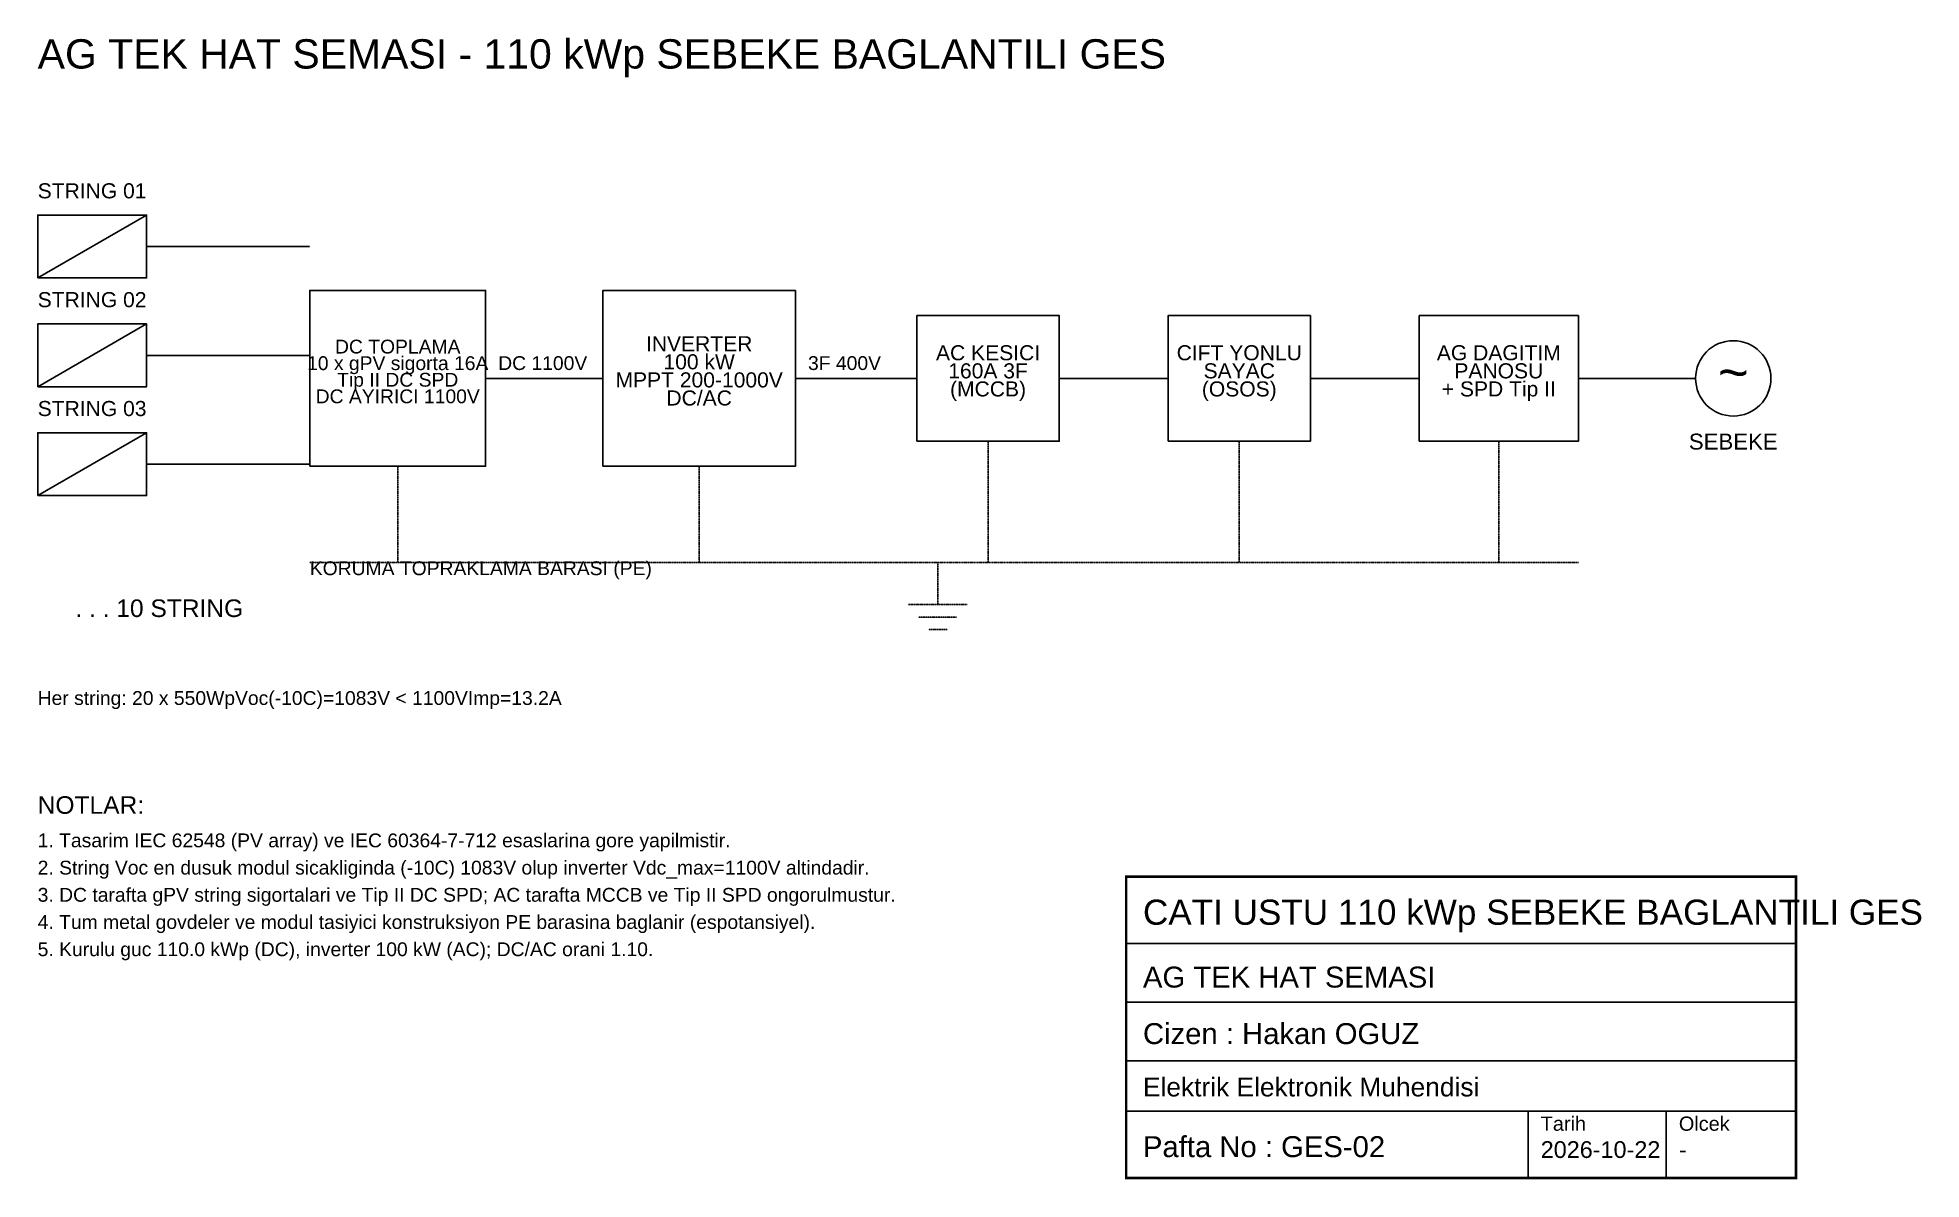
# Model space of a CAD drawing. Header units: millimetres. Extents: x 0 to 44992, y -3530 to 23737.
import ezdxf
from ezdxf.enums import TextEntityAlignment as Align

# ---------------------------------------------------------------- set-up
doc = ezdxf.new("R2010")
doc.units = ezdxf.units.MM
doc.linetypes.add('DASHDOT', pattern=[3.556, 2.54, -0.508, 0, -0.508])
doc.linetypes.add('DASHED', pattern=[1.524, 1.27, -0.254])
for name, color, linetype in [('AC_KABLO', 5, 'Continuous'), ('ANTET', 7, 'Continuous'), ('DC_KABLO', 1, 'DASHED'), ('INVERTER', 4, 'Continuous'), ('SEMA', 7, 'Continuous'), ('TOPRAKLAMA', 3, 'DASHDOT'), ('YAZI', 7, 'Continuous')]:
    doc.layers.add(name, color=color, linetype=linetype)
doc.styles.add('ANNOT', font='arial.ttf')

msp = doc.modelspace()

# ---------------------------------------------------------------- linework, layer by layer
at = {"layer": 'AC_KABLO'}
for p, q in [((18100, 15600), (21000, 15600)), ((24400, 15600), (27000, 15600)), ((30400, 15600), (33000, 15600)), ((36800, 15600), (39600, 15600))]:
    msp.add_line(p, q, dxfattribs=at)
for points in [[(21000, 14100), (24400, 14100), (24400, 17100), (21000, 17100)], [(33000, 14100), (36800, 14100), (36800, 17100), (33000, 17100)]]:
    msp.add_lwpolyline(points, close=True, dxfattribs=at)
msp.add_circle((40500, 15600), 900, dxfattribs=at)
at = {"layer": 'ANTET'}
for p, q in [((26000, 2100), (42000, 2100)), ((26000, 700), (42000, 700)), ((26000, -700), (42000, -700)), ((26000, -1900), (42000, -1900)), ((35600, -1900), (35600, -3500)), ((38900, -1900), (38900, -3500))]:
    msp.add_line(p, q, dxfattribs=at)
at = {"layer": 'ANTET', "const_width": 60}
msp.add_lwpolyline([(26000, -3500), (42000, -3500), (42000, 3700), (26000, 3700)], close=True, dxfattribs=at)
at = {"layer": 'DC_KABLO'}
for p, q in [((2600, 18750), (6500, 18750)), ((2600, 16150), (6500, 16150)), ((10700, 15600), (13500, 15600)), ((2600, 13550), (6500, 13550))]:
    msp.add_line(p, q, dxfattribs=at)
at = {"layer": 'INVERTER'}
msp.add_lwpolyline([(13500, 13500), (18100, 13500), (18100, 17700), (13500, 17700)], close=True, dxfattribs=at)
at = {"layer": 'SEMA', "color": 1}
msp.add_line((0, 18000), (2600, 19500), dxfattribs=at)
at = {"layer": 'SEMA', "color": 2}
msp.add_line((0, 15400), (2600, 16900), dxfattribs=at)
at = {"layer": 'SEMA', "color": 3}
msp.add_line((0, 12800), (2600, 14300), dxfattribs=at)
at = {"layer": 'SEMA', "color": 1}
msp.add_lwpolyline([(0, 18000), (2600, 18000), (2600, 19500), (0, 19500)], close=True, dxfattribs=at)
at = {"layer": 'SEMA'}
for points in [[(6500, 13500), (10700, 13500), (10700, 17700), (6500, 17700)], [(27000, 14100), (30400, 14100), (30400, 17100), (27000, 17100)]]:
    msp.add_lwpolyline(points, close=True, dxfattribs=at)
at = {"layer": 'SEMA', "color": 2}
msp.add_lwpolyline([(0, 15400), (2600, 15400), (2600, 16900), (0, 16900)], close=True, dxfattribs=at)
at = {"layer": 'SEMA', "color": 3}
msp.add_lwpolyline([(0, 12800), (2600, 12800), (2600, 14300), (0, 14300)], close=True, dxfattribs=at)
at = {"layer": 'TOPRAKLAMA'}
for p, q in [((22700, 11200), (22700, 14100)), ((28700, 11200), (28700, 14100)), ((34900, 11200), (34900, 14100)), ((8600, 11200), (8600, 13500)), ((15800, 11200), (15800, 13500)), ((6500, 11200), (36800, 11200)), ((21500, 11200), (21500, 10200)), ((20800, 10200), (22200, 10200)), ((21050, 9900), (21950, 9900)), ((21275, 9600), (21725, 9600))]:
    msp.add_line(p, q, dxfattribs=at)

# ---------------------------------------------------------------- texts
at = {"layer": 'AC_KABLO', "style": 'ANNOT'}
for s, height, p in [('AC KESICI', 360, (22700, 16032)), ('AG DAGITIM', 360, (34900, 16032)), ('160A 3F', 360, (22700, 15600)), ('PANOSU', 360, (34900, 15600)), ('~', 900, (40500, 15300)), ('(MCCB)', 360, (22700, 15168)), ('+ SPD Tip II', 360, (34900, 15168)), ('SEBEKE', 380, (40500, 13900))]:
    msp.add_text(s, height=height, dxfattribs=at).set_placement(p, align=Align.CENTER)
msp.add_text('3F 400V', height=330, dxfattribs=at).set_placement((18400, 15800))
at = {"layer": 'ANTET', "style": 'ANNOT'}
for s, height, p in [('CATI USTU 110 kWp SEBEKE BAGLANTILI GES', 600, (26400, 2550)), ('AG TEK HAT SEMASI', 500, (26400, 1050)), ('Cizen : Hakan OGUZ', 500, (26400, -300)), ('Elektrik Elektronik Muhendisi', 450, (26400, -1550)), ('Tarih', 340, (35900, -2370)), ('Olcek', 340, (39200, -2370)), ('Pafta No : GES-02', 500, (26400, -3000)), ('2026-10-22', 400, (35900, -3020)), ('-', 400, (39200, -3020))]:
    msp.add_text(s, height=height, dxfattribs=at).set_placement(p)
at = {"layer": 'DC_KABLO', "style": 'ANNOT'}
msp.add_text('DC 1100V', height=330, dxfattribs=at).set_placement((11000, 15800))
at = {"layer": 'INVERTER', "style": 'ANNOT'}
for s, p in [('INVERTER', (15800, 16248)), ('MPPT 200-1000V', (15800, 15384)), ('100 kW', (15800, 15816)), ('DC/AC', (15800, 14952))]:
    msp.add_text(s, height=360, dxfattribs=at).set_placement(p, align=Align.CENTER)
at = {"layer": 'SEMA', "style": 'ANNOT'}
for s, height, p in [('AG TEK HAT SEMASI - 110 kWp SEBEKE BAGLANTILI GES', 700, (0, 23000)), ('. . . 10 STRING', 420, (900, 9900))]:
    msp.add_text(s, height=height, dxfattribs=at).set_placement(p)
for s, height, p in [('STRING 01', 360, (1300, 19900)), ('STRING 02', 360, (1300, 17300)), ('DC TOPLAMA', 330, (8600, 16194)), ('CIFT YONLU', 360, (28700, 16032)), ('10 x gPV sigorta 16A', 330, (8600, 15798)), ('Tip II DC SPD', 330, (8600, 15402)), ('SAYAC', 360, (28700, 15600)), ('DC AYIRICI 1100V', 330, (8600, 15006)), ('(OSOS)', 360, (28700, 15168)), ('STRING 03', 360, (1300, 14700))]:
    msp.add_text(s, height=height, dxfattribs=at).set_placement(p, align=Align.CENTER)
at = {"layer": 'TOPRAKLAMA', "style": 'ANNOT'}
msp.add_text('KORUMA TOPRAKLAMA BARASI (PE)', height=330, dxfattribs=at).set_placement((6500, 10900))
at = {"layer": 'YAZI', "style": 'ANNOT'}
for s, height, p in [('Her string: 20 x 550WpVoc(-10C)=1083V < 1100VImp=13.2A', 330, (0, 7800)), ('NOTLAR:', 420, (0, 5200)), ('1. Tasarim IEC 62548 (PV array) ve IEC 60364-7-712 esaslarina gore yapilmistir.', 330, (0, 4400)), ('2. String Voc en dusuk modul sicakliginda (-10C) 1083V olup inverter Vdc_max=1100V altindadir.', 330, (0, 3750)), ('3. DC tarafta gPV string sigortalari ve Tip II DC SPD; AC tarafta MCCB ve Tip II SPD ongorulmustur.', 330, (0, 3100)), ('4. Tum metal govdeler ve modul tasiyici konstruksiyon PE barasina baglanir (espotansiyel).', 330, (0, 2450)), ('5. Kurulu guc 110.0 kWp (DC), inverter 100 kW (AC); DC/AC orani 1.10.', 330, (0, 1800))]:
    msp.add_text(s, height=height, dxfattribs=at).set_placement(p)

doc.saveas('drawing.dxf')
